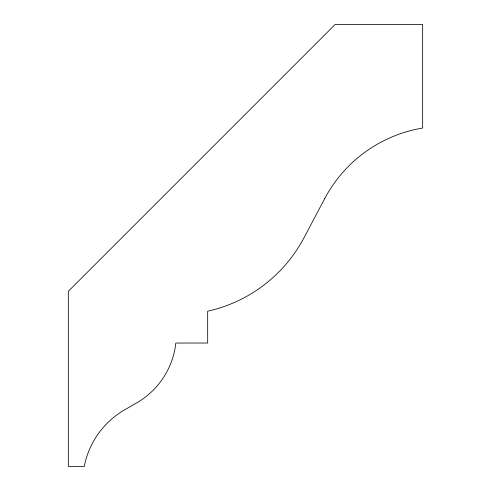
<?xml version="1.0" encoding="UTF-8"?>
<svg xmlns="http://www.w3.org/2000/svg" width="491" height="491" viewBox="0 0 491 491"><rect width="100%" height="100%" fill="white"/><g stroke="black" fill="none" stroke-linecap="round" stroke-linejoin="round"><path stroke-width="0.74" d="M324.686 198.646L304.021 237.73A144.372 144.372 0 0 1 207.681 311.19L207.681 343.037L175.833 343.037A79.143 79.143 0 0 1 136.719 402.872L124.665 409.825A83.838 83.838 0 0 0 84.268 466.45L68.341 466.45L68.341 291.28L335.077 24.55L422.659 24.55L422.659 128.059A135.97 135.97 0 0 0 324.686 198.646"/></g></svg>
